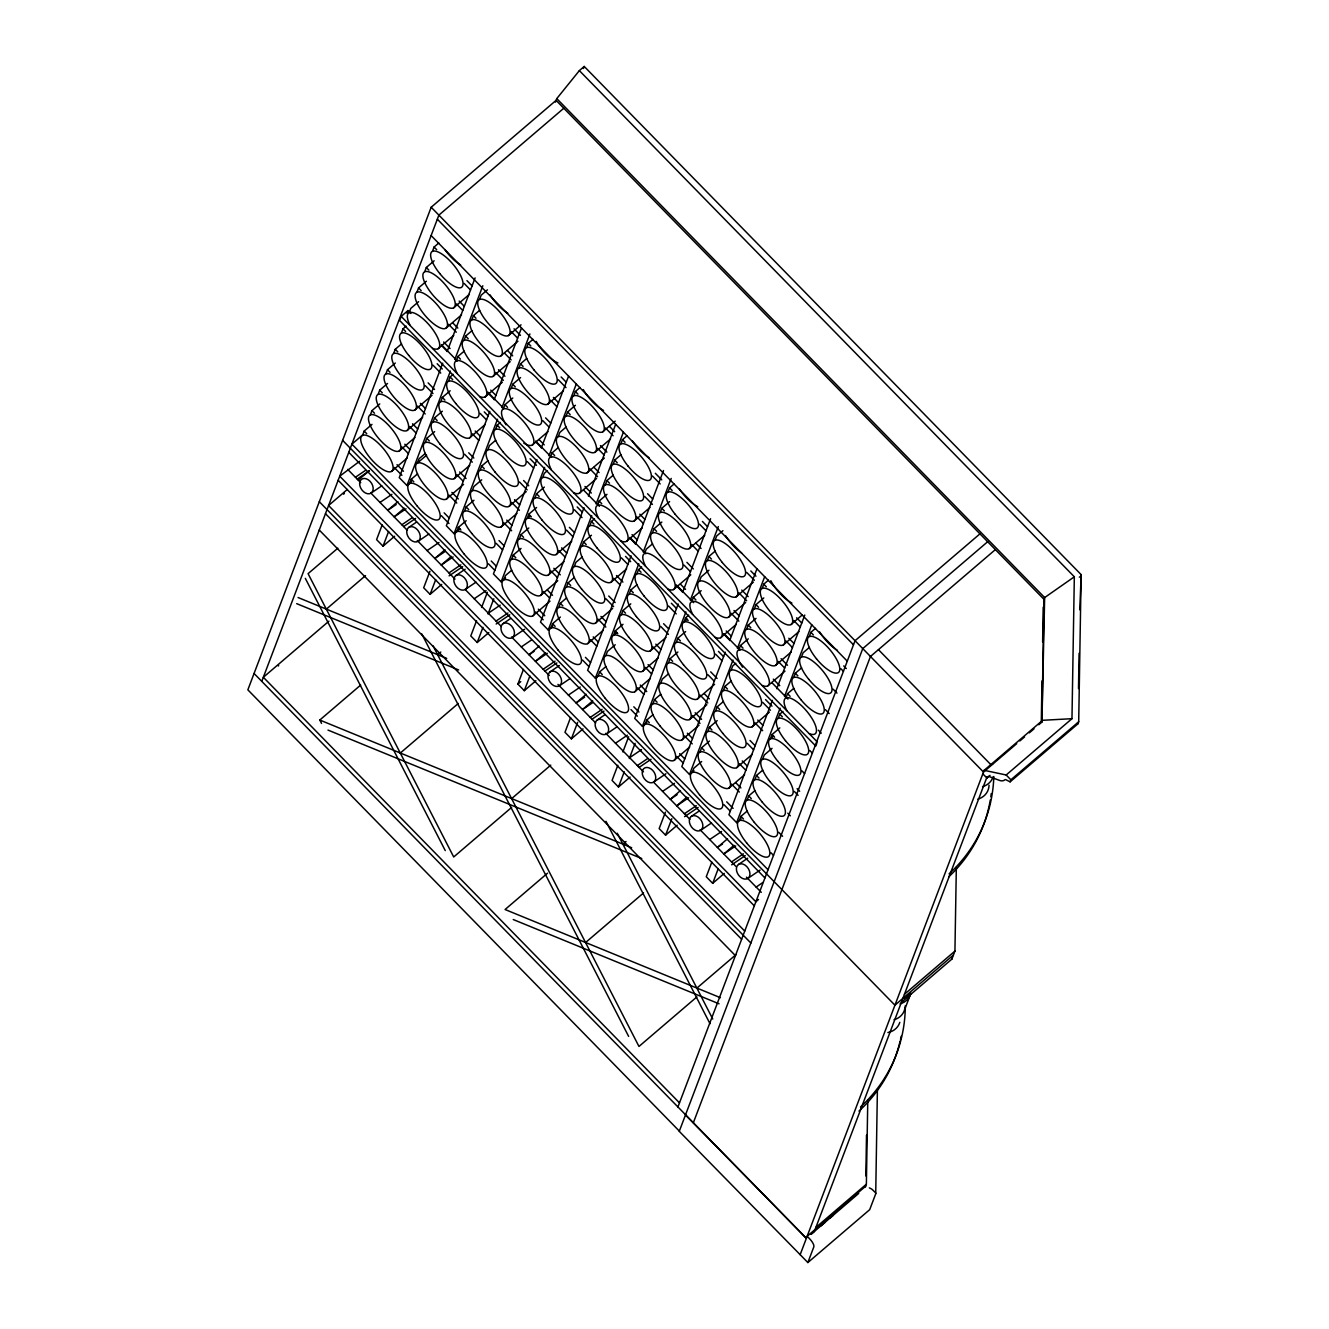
<?xml version="1.0" encoding="UTF-8"?>
<svg xmlns="http://www.w3.org/2000/svg" width="1329" height="1329" viewBox="0 0 1329 1329"><rect width="100%" height="100%" fill="white"/><g stroke="black" fill="none" stroke-linecap="round" stroke-linejoin="round"><path stroke-width="1.5" d="M865.844 1175.982L866.491 1135.149M875.728 1193.592L877.406 1089.132M865.345 1186.947L866.375 1184.205L867.771 1100.346M901.344 1002.465L951.83 959.139M953.391 955.053L894.932 1005.189L342.633 440.364M951.83 959.272L954.936 951.099L956.332 867.222M1041.305 721.78L1041.986 680.863M1042.634 642.007L1043.199 607.22M1038.78 724.754L1041.936 722.062L1043.979 599.329L1044.644 597.568L1074.33 576.803L579.361 70.62L584.228 66.45L1081.141 574.626L1078.699 721.78L1077.919 723.823L1010.09 781.851L1005.688 779.625A8.954 3.123 49.5 0 0 1004.608 779.957A24.155 8.423 49.5 0 1 1000.072 780.588L989.158 776.568A10.914 3.804 49.5 0 0 986.899 778.013L982.812 773.827M869.349 1187.877A8.672 3.372 25.3 0 1 872.073 1189.372L875.495 1192.678A6.977 2.724 25.3 0 1 875.661 1193.974L869.698 1209.656L807.866 1262.55L800.158 1254.676L984.158 770.305L1006.169 774.99L1071.971 718.69L1074.33 576.803M1078.5 688.588L1079.082 653.353M1079.812 609.828L1081.141 574.626M1043.979 599.329L556.087 100.373L431.177 207.241L247.858 689.834L679.435 1131.195M261.78 681.362L438.886 215.115L563.795 108.264M410.927 313.511L408.02 310.537L401.192 316.385L399.63 320.488L815.79 746.067L816.82 743.343M406.99 313.279L408.02 310.537M362.618 435.164L364.179 431.078L371.987 424.383M370.392 414.714L371.954 410.628L379.762 403.933M378.167 394.264L379.712 390.178L387.536 383.483M385.925 373.814L387.487 369.728L395.294 363.033M393.7 353.364L395.245 349.278L401.508 343.929M401.458 332.914L403.019 328.828L406.142 326.153M409.232 312.465L410.794 308.378L418.602 301.683M417.007 292.015L418.552 287.928L426.376 281.233M424.765 271.565L426.327 267.478L434.134 260.8M432.54 251.115L434.085 247.028L438.786 243.024M442.707 363.199L399.248 477.609L406.956 485.5L411.392 481.696M447.125 351.57L475.117 277.877M382.154 524.955L376.589 539.624L383.018 546.186L394.613 536.268M383.018 546.186L388.583 531.534M406.956 485.5L450.415 371.09M454.834 359.445L482.826 285.768M409.714 483.324L411.276 479.237L417.522 473.888M417.489 462.874L419.034 458.787L425.297 453.438M425.263 442.424L426.808 438.337L434.633 431.643M433.021 421.974L434.583 417.887L442.391 411.209M440.796 401.524L442.341 397.437L450.166 390.759M448.554 381.074L450.116 376.987L453.239 374.313M456.329 360.624L457.874 356.537L464.137 351.188M464.103 340.174L465.648 336.087L471.895 330.738M471.861 319.741L473.423 315.637L479.669 310.288M479.636 299.291L481.181 295.188L487.444 289.838M555.422 102.134L556.768 98.612L579.361 70.62M583.448 68.493L584.228 66.45M489.803 411.359L446.345 525.769L454.053 533.66L459.95 528.809M494.222 399.73L521.483 327.981M429.948 571.287L423.685 587.783L430.114 594.345L441.71 584.428M430.114 594.345L435.679 579.693M454.053 533.66L497.511 419.25M501.93 407.621L529.922 333.928M456.811 531.484L458.372 527.397L466.18 520.719M464.585 511.034L466.13 506.947L473.955 500.269M472.36 490.584L473.905 486.497L481.729 479.819M480.118 470.15L481.679 466.047L487.926 460.698M487.893 449.7L489.437 445.597L495.7 440.248M495.651 429.25L497.212 425.147L500.335 422.472M503.425 408.8L504.97 404.697L512.795 398.019M511.183 388.35L512.745 384.264L520.569 377.569M518.958 367.9L520.519 363.814L526.766 358.465M526.733 347.45L528.277 343.364L532.962 339.344M536.899 459.535L493.441 573.945L501.149 581.82L505.585 578.032M541.318 447.89L568.579 376.14M476.546 620.759L470.782 635.943L477.211 642.505L488.806 632.587M481.596 607.469L487.378 592.269M477.211 642.505L482.975 627.321M488.025 614.031L493.79 598.831M501.149 581.82L544.608 467.409M549.027 455.781L576.288 384.031M503.907 579.66L505.469 575.557L511.715 570.207M511.682 559.21L513.227 555.107L521.051 548.428M519.44 538.76L521.001 534.673L528.809 527.978M536.584 507.528L528.776 514.223L527.214 518.31L530.337 515.635M534.989 497.86L536.534 493.773L544.358 487.078M542.747 477.41L544.309 473.323L547.432 470.649M550.522 456.96L552.067 452.873L558.33 447.524M558.28 436.51L559.841 432.423L566.088 427.074M566.054 416.06L567.616 411.973L575.424 405.279M573.829 395.61L575.374 391.523L580.059 387.503M583.996 507.695L540.538 622.105L548.246 629.979L552.681 626.192M588.415 496.066L615.676 424.316M535.903 680.747L524.307 690.681L517.878 684.103L523.443 669.451M524.307 690.681L529.872 676.012M548.246 629.979L591.704 515.569M596.123 503.94L623.384 432.191M551.003 627.82L552.565 623.733L560.373 617.038M558.778 607.37L560.323 603.283L566.586 597.934M566.536 586.92L568.098 582.833L574.344 577.484M574.311 566.47L575.856 562.383L582.119 557.034M582.085 546.02L583.63 541.933L591.455 535.238M589.843 525.57L591.405 521.483L594.528 518.808M598.133 503.757L599.163 501.033L606.988 494.338M605.376 484.67L606.938 480.583L613.184 475.234M613.151 464.22L614.696 460.133L620.959 454.784M620.925 443.77L622.47 439.683L627.155 435.679M631.092 555.854L587.634 670.265L595.342 678.155L598.299 675.614M635.511 544.226L663.503 470.532M570.54 717.61L564.975 732.279L571.387 738.841L582.999 728.923M571.387 738.841L577.65 722.345M595.342 678.155L638.8 563.745M643.219 552.1L671.211 478.423M598.1 675.979L599.661 671.893L605.908 666.543M605.874 655.529L607.419 651.443L615.244 644.748M623.002 624.298L615.194 630.993L613.633 635.079L616.772 632.405M621.407 614.629L622.952 610.543L630.777 603.864M629.182 594.179L630.727 590.093L636.973 584.743M636.94 573.729L638.501 569.643L641.625 566.968M644.715 553.279L646.259 549.193L652.522 543.843M652.473 532.829L654.034 528.743L661.842 522.064M660.247 512.396L661.792 508.293L669.617 501.614M668.005 491.946L669.567 487.843L674.252 483.839M678.189 604.014L634.73 718.424L642.439 726.315L646.858 722.527M682.608 592.385L710.6 518.692M617.835 765.238L612.071 780.439L618.483 787.001L630.079 777.083M622.886 751.948L628.65 736.764M618.483 787.001L624.265 771.817M629.315 758.527L635.079 743.326M642.439 726.315L685.897 611.905M690.316 600.259L718.308 526.583M645.196 724.139L646.758 720.052L653.004 714.703M652.971 703.689L654.516 699.602L660.779 694.253M660.729 683.239L662.291 679.152L668.537 673.803M668.504 662.806L670.049 658.702L677.873 652.024M676.262 642.356L677.823 638.252L685.631 631.574M688.721 615.128L685.598 617.802L684.036 621.906L687.159 619.231M691.811 601.456L693.356 597.352L701.18 590.674M699.569 581.006L701.131 576.919L708.938 570.224M707.344 560.556L708.889 556.469L715.152 551.12M715.102 540.106L716.663 536.019L722.91 530.67M725.285 652.19L681.827 766.6L689.535 774.475L693.954 770.687M729.704 640.545L756.965 568.795M665.43 812.119L659.167 828.598L665.58 835.16L677.175 825.243M665.58 835.16L671.843 818.681M689.535 774.475L732.993 660.064M737.412 648.436L764.673 576.686M692.293 772.315L693.854 768.212L701.662 761.534M700.067 751.865L701.612 747.762L709.437 741.084M707.825 731.415L709.387 727.328L717.195 720.634M715.6 710.965L717.145 706.878L723.408 701.529M723.358 690.515L724.92 686.428L731.166 681.079M731.133 670.065L732.694 665.979L735.817 663.304M738.907 649.615L740.452 645.529L748.277 638.834M746.665 629.165L748.227 625.079L756.035 618.384M754.44 608.715L755.985 604.629L763.81 597.934M762.198 588.265L763.76 584.179L768.444 580.158M772.382 700.35L728.923 814.76L736.631 822.634L741.05 818.847M776.8 688.721L804.793 615.028M711.829 862.106L706.264 876.758L712.676 883.336L724.272 873.402M712.676 883.336L718.241 868.668M736.631 822.634L780.09 708.224M784.509 696.595L811.753 624.846M739.389 820.475L740.934 816.388L747.197 811.039M747.164 800.025L748.709 795.938L754.955 790.589M754.922 779.575L756.483 775.488L762.73 770.139M762.696 759.125L764.241 755.038L772.066 748.343M779.824 727.893L772.016 734.588L770.455 738.675L773.594 736M778.229 718.225L779.774 714.138L782.914 711.464M786.004 697.775L787.549 693.688L793.795 688.339M793.762 677.325L795.323 673.238L801.57 667.889M801.537 656.875L803.081 652.788L809.344 647.439M809.295 636.425L810.856 632.338L815.541 628.335M677.94 1106.957L855.045 640.711L979.955 533.843M693.356 1122.723L870.462 656.476L995.371 549.608M987.065 776.8L814.345 1231.485L811.687 1233.761M807.866 1262.55L813.83 1246.868A7.459 2.608 49.5 0 0 809.726 1238.894L807.152 1236.269L865.677 1186.199M904.584 1009.824L910.614 993.976A16.795 15.466 20.8 0 1 900.032 1003.893M1010.09 781.851L1010.871 779.807L1078.699 721.78M1041.936 722.062L1044.644 597.568L556.768 98.612M278.625 665.347L278.376 665.995M810.989 1234.359L858.667 1193.442M453.638 307.813A23.39 8.157 49.5 0 0 446.145 285.752A22.925 8.007 49.5 0 0 424.466 271.913A23.39 8.157 49.5 0 0 431.975 293.975A22.925 8.007 49.5 0 0 453.638 307.813L469.287 294.423M445.879 328.263A23.39 8.157 49.5 0 0 438.371 306.202A22.925 8.007 49.5 0 0 416.691 292.363A23.39 8.157 49.5 0 0 424.2 314.425A22.925 8.007 49.5 0 0 445.879 328.263L461.528 314.873M432.606 348.364A22.925 8.007 49.5 0 0 438.105 348.713L453.754 335.323M362.817 434.799L351.886 444.152L768.046 869.747M414.798 410.063A23.39 8.157 49.5 0 0 407.305 388.002A22.925 8.007 49.5 0 0 385.626 374.147A23.39 8.157 49.5 0 0 393.135 396.225A22.925 8.007 49.5 0 0 414.798 410.063L432.025 395.328M359.578 461.296L339.726 476.181L755.869 901.776L758.527 899.5M508.509 335.539A23.39 8.157 49.5 0 0 501 313.478A22.925 8.007 49.5 0 0 479.337 299.623A23.39 8.157 49.5 0 0 486.829 321.684A22.925 8.007 49.5 0 0 508.509 335.539L521.034 324.808M407.039 430.513A23.39 8.157 49.5 0 0 399.531 408.452A22.925 8.007 49.5 0 0 377.851 394.597A23.39 8.157 49.5 0 0 385.36 416.675A22.925 8.007 49.5 0 0 407.039 430.513L422.688 417.107M500.734 355.989A23.39 8.157 49.5 0 0 493.242 333.928A22.925 8.007 49.5 0 0 471.562 320.073A23.39 8.157 49.5 0 0 479.071 342.134A22.925 8.007 49.5 0 0 500.734 355.989L517.961 341.237M347.318 489.471L328.579 505.502L744.738 931.097M358.249 480.118L369.18 470.765M399.265 450.963A23.39 8.157 49.5 0 0 391.756 428.902A22.925 8.007 49.5 0 0 370.093 415.047A23.39 8.157 49.5 0 0 377.602 437.125A22.925 8.007 49.5 0 0 399.265 450.963L414.914 437.557M492.976 376.439A23.39 8.157 49.5 0 0 485.467 354.378A22.925 8.007 49.5 0 0 463.788 340.523A23.39 8.157 49.5 0 0 471.297 362.584A22.925 8.007 49.5 0 0 492.976 376.439L510.186 361.687M391.507 471.413A23.39 8.157 49.5 0 0 383.998 449.352A22.925 8.007 49.5 0 0 362.319 435.497A23.39 8.157 49.5 0 0 369.827 457.575A22.925 8.007 49.5 0 0 391.507 471.413L407.156 458.007M479.703 396.524A22.925 8.007 49.5 0 0 485.201 396.889L502.412 382.137M463.572 484.387L446.361 499.123A22.925 8.007 49.5 0 1 424.699 485.284A23.39 8.157 49.5 0 1 417.19 463.223L426.626 455.149M337.815 548.212L308.079 573.663L453.704 856.972L511.615 807.417M469.669 437.789A23.39 8.157 49.5 0 0 462.16 415.711A22.925 8.007 49.5 0 0 440.497 401.873A23.39 8.157 49.5 0 0 447.989 423.934A22.925 8.007 49.5 0 0 469.669 437.789L485.318 424.383M397.869 501.631L387.719 510.303L396.208 504.538M404.298 508.193L394.148 516.881L406.026 508.808M454.136 478.673A23.39 8.157 49.5 0 0 446.627 456.611A22.925 8.007 49.5 0 0 424.948 442.773A23.39 8.157 49.5 0 0 432.457 464.834A22.925 8.007 49.5 0 0 454.136 478.673L469.785 465.283M547.83 404.149A23.39 8.157 49.5 0 0 540.322 382.087A22.925 8.007 49.5 0 0 518.659 368.233A23.39 8.157 49.5 0 0 526.168 390.294A22.925 8.007 49.5 0 0 547.83 404.149L563.479 390.743M326.319 609.164L365.508 575.64M523.825 443.188A22.925 8.007 49.5 0 0 532.298 445.049L547.947 431.643M328.911 621.175L263.341 677.275L679.484 1102.871M444.966 549.791L434.816 558.462L444.999 551.552M508.99 506.399A23.39 8.157 49.5 0 0 501.498 484.337A22.925 8.007 49.5 0 0 479.819 470.483A23.39 8.157 49.5 0 0 487.328 492.544A22.925 8.007 49.5 0 0 508.99 506.399L526.218 491.647M451.395 556.353L441.245 565.041L453.123 556.967M602.702 431.859A23.39 8.157 49.5 0 0 595.193 409.797A22.925 8.007 49.5 0 0 573.513 395.959A23.39 8.157 49.5 0 0 581.022 418.02A22.925 8.007 49.5 0 0 602.702 431.859L615.211 421.143M501.232 526.849A23.39 8.157 49.5 0 0 493.723 504.787A22.925 8.007 49.5 0 0 472.044 490.933A23.39 8.157 49.5 0 0 479.553 512.994A22.925 8.007 49.5 0 0 501.232 526.849L516.881 513.443M594.927 452.309A23.39 8.157 49.5 0 0 587.418 430.247A22.925 8.007 49.5 0 0 565.755 416.392A23.39 8.157 49.5 0 0 573.264 438.47A22.925 8.007 49.5 0 0 594.927 452.309L610.576 438.902M587.169 472.759A23.39 8.157 49.5 0 0 579.66 450.697A22.925 8.007 49.5 0 0 557.981 436.842A23.39 8.157 49.5 0 0 565.489 458.92A22.925 8.007 49.5 0 0 587.169 472.759L604.379 458.023M573.895 492.86A22.925 8.007 49.5 0 0 579.394 493.209L596.605 478.473M321.535 723.425L319.791 720.036L360.674 685.066M437.64 654.748L440.779 652.057M556.087 554.558A23.39 8.157 49.5 0 0 548.578 532.497A22.925 8.007 49.5 0 0 526.915 518.642A23.39 8.157 49.5 0 0 534.424 540.704A22.925 8.007 49.5 0 0 556.087 554.558L571.736 541.152M548.329 575.008A23.39 8.157 49.5 0 0 540.82 552.947A22.925 8.007 49.5 0 0 519.141 539.092A23.39 8.157 49.5 0 0 526.649 561.154A22.925 8.007 49.5 0 0 548.329 575.008L563.978 561.602M540.554 595.442L557.765 580.707M634.265 520.918A23.39 8.157 49.5 0 0 626.756 498.857A22.925 8.007 49.5 0 0 605.077 485.019A23.39 8.157 49.5 0 0 612.586 507.08A22.925 8.007 49.5 0 0 634.265 520.918L649.914 507.528M532.779 615.908A23.39 8.157 49.5 0 0 525.287 593.847A22.925 8.007 49.5 0 0 503.608 579.992A23.39 8.157 49.5 0 0 511.117 602.054A22.925 8.007 49.5 0 0 532.779 615.908L550.007 601.157M620.992 541.019A22.925 8.007 49.5 0 0 626.491 541.368L642.14 527.978M400.295 753.061L458.289 703.456M610.958 582.268A23.39 8.157 49.5 0 0 603.449 560.207A22.925 8.007 49.5 0 0 581.77 546.369A23.39 8.157 49.5 0 0 589.279 568.43A22.925 8.007 49.5 0 0 610.958 582.268L626.607 568.878M539.159 646.11L529.008 654.798L534.108 651.343M545.588 652.689L535.437 661.36L547.315 653.287M517.878 684.103L520.769 681.627M595.425 623.168A23.39 8.157 49.5 0 0 587.916 601.107A22.925 8.007 49.5 0 0 566.237 587.252A23.39 8.157 49.5 0 0 573.746 609.33A22.925 8.007 49.5 0 0 595.425 623.168L612.636 608.433M689.12 548.644A23.39 8.157 49.5 0 0 681.611 526.583A22.925 8.007 49.5 0 0 659.948 512.728A23.39 8.157 49.5 0 0 667.44 534.79A22.925 8.007 49.5 0 0 689.12 548.644L704.769 535.238M587.651 643.618A23.39 8.157 49.5 0 0 580.142 621.557A22.925 8.007 49.5 0 0 558.479 607.702A23.39 8.157 49.5 0 0 565.971 629.78A22.925 8.007 49.5 0 0 587.651 643.618L603.3 630.212M668.088 589.179A22.925 8.007 49.5 0 0 673.587 589.544L690.798 574.793M586.255 694.286L576.105 702.958L584.594 697.193M650.28 650.878L665.929 637.488M592.668 700.848L582.534 709.536L592.717 702.609M642.505 671.328A23.39 8.157 49.5 0 0 635.013 649.266A22.925 8.007 49.5 0 0 613.333 635.428A23.39 8.157 49.5 0 0 620.842 657.49A22.925 8.007 49.5 0 0 642.505 671.328L658.171 657.938M736.216 596.804A23.39 8.157 49.5 0 0 728.707 574.743A22.925 8.007 49.5 0 0 707.045 560.888A23.39 8.157 49.5 0 0 714.537 582.949A22.925 8.007 49.5 0 0 736.216 596.804L753.427 582.069M634.747 691.778A23.39 8.157 49.5 0 0 627.238 669.716A22.925 8.007 49.5 0 0 605.575 655.878A23.39 8.157 49.5 0 0 613.068 677.94A22.925 8.007 49.5 0 0 634.747 691.778L650.396 678.388M511.599 798.646L550.787 765.122M728.442 617.254A23.39 8.157 49.5 0 0 720.949 595.193A22.925 8.007 49.5 0 0 699.27 581.338A23.39 8.157 49.5 0 0 706.779 603.399A22.925 8.007 49.5 0 0 728.442 617.254L745.669 602.519M715.185 637.339A22.925 8.007 49.5 0 0 720.683 637.704L736.332 624.298M697.376 699.054A23.39 8.157 49.5 0 0 689.867 676.993A22.925 8.007 49.5 0 0 668.205 663.138A23.39 8.157 49.5 0 0 675.697 685.199A22.925 8.007 49.5 0 0 697.376 699.054L714.587 684.302M791.087 624.514A23.39 8.157 49.5 0 0 783.578 602.452A22.925 8.007 49.5 0 0 761.899 588.614A23.39 8.157 49.5 0 0 769.408 610.675A22.925 8.007 49.5 0 0 791.087 624.514L802.035 615.128M689.601 719.504A23.39 8.157 49.5 0 0 682.109 697.443A22.925 8.007 49.5 0 0 660.43 683.588A23.39 8.157 49.5 0 0 667.939 705.649A22.925 8.007 49.5 0 0 689.601 719.504L706.829 704.752M783.313 644.964A23.39 8.157 49.5 0 0 775.804 622.902A22.925 8.007 49.5 0 0 754.141 609.047A23.39 8.157 49.5 0 0 761.633 631.125A22.925 8.007 49.5 0 0 783.313 644.964L798.962 631.557M681.827 739.937L699.054 725.202M775.538 665.414A23.39 8.157 49.5 0 0 768.046 643.352A22.925 8.007 49.5 0 0 746.366 629.497A23.39 8.157 49.5 0 0 753.875 651.575A22.925 8.007 49.5 0 0 775.538 665.414L791.187 652.007M674.069 760.404A23.39 8.157 49.5 0 0 666.56 738.326A22.925 8.007 49.5 0 0 644.897 724.488A23.39 8.157 49.5 0 0 652.406 746.549A22.925 8.007 49.5 0 0 674.069 760.404L689.718 746.998M547.515 873.203L505.07 909.518L720.418 997.697M762.265 685.515A22.925 8.007 49.5 0 0 767.78 685.864L784.99 671.128M752.231 726.764L769.458 712.028M680.448 790.605L670.298 799.294L677.092 794.676M622.902 844.214L626.042 841.523M686.86 797.167L676.727 805.856L688.605 797.782M987.663 541.734L862.754 648.602L679.252 1131.344L800.158 1254.676M736.698 767.664A23.39 8.157 49.5 0 0 729.206 745.602A22.925 8.007 49.5 0 0 707.526 731.747A23.39 8.157 49.5 0 0 715.035 753.809A22.925 8.007 49.5 0 0 736.698 767.664L752.347 754.257M728.94 788.114A23.39 8.157 49.5 0 0 721.431 766.052A22.925 8.007 49.5 0 0 699.752 752.197A23.39 8.157 49.5 0 0 707.261 774.259A22.925 8.007 49.5 0 0 728.94 788.114L744.589 774.707M585.574 942.543L643.552 892.938M727.544 838.765L717.394 847.453L722.478 843.998M733.957 845.344L723.807 854.015L735.701 845.942M696.878 988.111L736.05 954.587M696.894 996.9L638.967 1046.455L433.104 645.894M984.158 770.305L1042.601 720.301L1071.971 718.69M992.713 764.175L983.493 772.066L431.177 207.241M993.029 763.893L1016.702 743.659M1019.858 740.951L1024.576 736.914M1029.311 732.86L1034.045 728.807M986.915 778.013L990.005 775.372M904.451 994.275L954.936 951.099M815.906 1227.398L866.375 1184.205M820.657 1226.086L825.392 1222.049M830.127 1217.995L833.283 1215.287M355.408 477.244L365.575 470.333M357.235 479.038L369.113 470.964M371.073 493.125A8.406 5.897 55.8 0 0 368.349 479.852A8.406 5.897 55.8 0 0 359.81 485.45A8.406 5.897 55.8 0 0 371.073 493.125L381.822 485.816M380.011 502.428L391.889 494.355M401.856 524.756L412.04 517.828M403.7 526.533L415.578 518.46M408.85 527.331L416.525 522.098M418.17 541.285A8.406 5.897 55.8 0 0 415.445 528.028A8.406 5.897 55.8 0 0 406.907 533.61A8.406 5.897 55.8 0 0 418.17 541.285L428.902 533.992M427.107 550.588L438.985 542.514M448.953 572.915L460.831 564.842M449.086 575.856L462.675 566.636M455.947 575.49L465.15 569.227M465.266 589.461A8.406 5.897 55.8 0 0 462.542 576.188A8.406 5.897 55.8 0 0 454.003 581.77A8.406 5.897 55.8 0 0 465.266 589.461L475.998 582.152M474.204 598.748L486.082 590.674M488.341 613.201L500.219 605.127M496.049 621.075L507.927 613.018M496.182 624.015L509.755 614.795M503.043 623.65L510.701 618.434M512.363 637.621A8.406 5.897 55.8 0 0 509.638 624.348A8.406 5.897 55.8 0 0 501.099 629.929A8.406 5.897 55.8 0 0 512.363 637.621L524.639 629.265M521.3 646.924L531.484 639.997M543.146 669.251L555.024 661.178M544.973 671.029L556.851 662.955M550.14 671.809L559.343 665.547M559.459 685.781A8.406 5.897 55.8 0 0 556.735 672.507A8.406 5.897 55.8 0 0 548.196 678.106A8.406 5.897 55.8 0 0 559.459 685.781L570.191 678.471M568.397 695.084L580.275 687.01M590.242 717.411L602.12 709.337M592.069 719.188L603.947 711.115M597.236 719.986L604.894 714.753M606.556 733.94A8.406 5.897 55.8 0 0 603.831 720.683A8.406 5.897 55.8 0 0 595.292 726.265A8.406 5.897 55.8 0 0 606.556 733.94L617.287 726.647M615.493 743.243L627.371 735.17M629.63 757.696L641.508 749.622M637.339 765.57L647.505 758.66M639.166 767.365L651.044 759.291M653.652 782.116A8.406 5.897 55.8 0 0 650.928 768.843A8.406 5.897 55.8 0 0 642.389 774.425A8.406 5.897 55.8 0 0 653.652 782.116L665.929 773.76M662.59 791.403L674.467 783.329M684.418 813.73L696.296 805.673M684.568 816.67L698.14 807.451M691.429 816.305L699.087 811.089M700.748 830.276A8.406 5.897 55.8 0 0 698.024 817.003A8.406 5.897 55.8 0 0 689.485 822.585A8.406 5.897 55.8 0 0 700.748 830.276L711.48 822.967M709.686 839.563L721.564 831.505M731.515 861.906L743.393 853.833M731.664 864.83L745.237 855.61M738.525 864.465L747.712 858.202M747.845 878.436A8.406 5.897 55.8 0 0 745.12 865.162A8.406 5.897 55.8 0 0 736.582 870.761A8.406 5.897 55.8 0 0 747.845 878.436L760.105 870.08M756.135 887.074L762.929 882.473M1079.331 577.135L1080.361 576.686M344.377 493.358L343.63 494.222M1076.889 723.508L1077.919 723.823M298.045 597.518L446.694 658.387M296.683 603.648L458.655 669.966M319.791 720.036L631.69 847.736M327.981 730.07L641.774 858.551M513.243 919.535L719.055 1003.81M685.465 1114.981L806.371 1238.312L254.072 673.487M1006.169 774.99L1010.871 779.807M878.436 649.648L991.451 765.255M437.341 219.202L853.484 644.798M431.128 235.565L847.271 661.161M434.085 247.028L436.66 249.653M466.944 280.635L472.094 285.885M514.041 328.795L520.47 335.373M528.277 343.364L530.852 345.989M561.137 376.971L566.287 382.22M575.374 391.523L577.949 394.148M609.529 426.443L614.662 431.692M622.47 439.683L625.045 442.308M655.33 473.29L661.759 479.869M669.567 487.843L672.142 490.484M702.426 521.45L707.56 526.716M750.802 570.938L755.952 576.188M763.76 584.179L766.335 586.803M796.619 617.786L801.752 623.035M810.856 632.338L813.414 634.963M843.716 665.945L846.291 668.57M464.12 283.409L470.532 289.988M511.216 331.585L517.629 338.147M558.313 379.745L566.004 387.619M605.393 427.905L613.101 435.779M652.489 476.064L660.197 483.955M699.586 524.241L706.015 530.803M746.682 572.4L754.39 580.275M793.778 620.56L800.208 627.122M840.875 668.72L843.45 671.344M426.327 267.478L428.885 270.103M459.186 301.085L464.319 306.334M473.423 315.637L475.981 318.262M507.562 350.557L512.695 355.823M520.519 363.814L523.078 366.439M553.379 397.421L558.512 402.67M567.616 411.973L570.174 414.598M600.475 445.58L606.888 452.142M614.696 460.133L617.271 462.758M647.572 493.74L652.705 498.99M661.792 508.293L664.367 510.917M695.947 543.212L701.081 548.478M708.889 556.469L711.464 559.094M741.765 590.076L748.177 596.638M755.985 604.629L758.56 607.253M788.845 638.236L793.994 643.485M456.345 303.859L462.774 310.438M504.721 353.348L511.15 359.91M550.538 400.195L556.967 406.757M597.635 448.355L604.047 454.917M644.731 496.514L652.439 504.405M691.828 544.674L698.24 551.253M738.924 592.85L746.632 600.725M786.02 641.01L792.433 647.572M833.117 689.17L836.971 693.107M418.552 287.928L421.127 290.553M452.707 322.847L457.841 328.097M465.648 336.087L468.223 338.712M498.508 369.695L504.937 376.273M512.745 384.264L515.32 386.889M545.604 417.871L550.738 423.12M593.98 467.343L599.13 472.592M606.938 480.583L609.513 483.208M639.797 514.19L644.93 519.44M654.034 528.743L656.592 531.367M686.894 562.35L693.323 568.928M733.99 610.526L739.123 615.776M748.227 625.079L750.785 627.703M781.087 658.686L787.499 665.248M795.323 673.238L797.882 675.863M448.571 324.309L456.279 332.2M495.667 372.469L503.375 380.36M542.764 420.645L549.193 427.207M589.86 468.805L597.568 476.679M636.956 516.964L643.386 523.543M684.053 565.124L690.482 571.703M731.149 613.3L738.858 621.175M778.246 661.46L784.675 668.022M825.342 709.62L829.196 713.557M443.653 341.985L450.066 348.547M457.874 356.537L460.449 359.162M490.75 390.145L495.883 395.411M504.97 404.697L507.545 407.338M539.125 439.633L544.259 444.883M552.067 452.873L554.642 455.498M584.943 486.48L591.355 493.042M599.163 501.033L601.738 503.658M632.023 534.64L637.172 539.89M680.415 584.112L685.548 589.378M693.356 597.352L695.931 599.994M726.215 630.976L731.365 636.226M740.452 645.529L743.027 648.153M773.312 679.136L779.741 685.698M787.549 693.688L790.124 696.313M441.378 344.66L457.326 360.956M487.776 392.105L503.724 408.418M535.62 441.045L551.568 457.359M583.481 489.969L599.429 506.283M629.88 537.431L645.828 553.744M676.278 584.876L693.672 602.668M724.122 633.817L740.07 650.13M771.983 682.757L787.931 699.071M818.382 730.202L821.272 733.176M442.092 346.072L447.225 351.338M487.909 392.919L494.322 399.497M536.285 442.407L541.418 447.657M630.478 538.727L635.611 543.993M677.574 586.886L682.707 592.153M723.391 633.75L729.804 640.312M401.192 316.385L817.335 741.981M403.019 328.828L405.594 331.453M437.158 363.747L442.308 368.997M450.116 376.987L452.691 379.612M484.254 411.907L488.108 415.861M497.212 425.147L499.77 427.788M530.072 458.754L536.501 465.333M577.168 506.93L582.301 512.18M591.405 521.483L593.963 524.108M625.544 556.402L630.677 561.652M638.501 569.643L641.06 572.267M671.361 603.25L676.494 608.516M685.598 617.802L688.156 620.444M718.457 651.409L723.591 656.676M765.554 699.586L771.966 706.148M779.774 714.138L782.349 716.763M433.038 365.209L440.746 373.1M480.134 413.369L486.564 419.947M527.231 461.545L533.66 468.107M574.327 509.705L582.036 517.579M621.424 557.864L627.853 564.426M668.52 606.024L676.228 613.915M715.617 654.2L722.046 660.762M762.713 702.36L770.421 710.234M809.81 750.52L812.368 753.144M395.245 349.278L397.82 351.903M428.121 382.885L434.533 389.447M442.341 397.437L444.916 400.062M475.201 431.045L480.35 436.294M523.593 480.533L528.726 485.783M536.534 493.773L539.109 496.398M569.393 527.38L574.543 532.63M583.63 541.933L586.205 544.558M616.49 575.54L622.919 582.102M630.727 590.093L633.302 592.717M663.586 623.7L668.72 628.949M677.823 638.252L680.398 640.894M710.683 671.859L717.112 678.438M724.92 686.428L727.495 689.053M757.779 720.036L762.912 725.285M772.016 734.588L774.574 737.213M425.28 385.659L432.988 393.534M472.376 433.819L478.789 440.397M519.473 481.995L527.164 489.869M566.569 530.155L572.982 536.717M613.649 578.314L620.078 584.876M660.746 626.474L668.454 634.365M707.842 674.65L714.271 681.212M754.938 722.81L762.647 730.684M802.035 770.97L804.61 773.594M387.487 369.728L390.045 372.353M420.346 403.335L425.479 408.584M434.583 417.887L437.141 420.512M468.722 452.807L473.855 458.056M481.679 466.047L484.238 468.672M514.539 499.654L519.672 504.92M528.776 514.223L531.334 516.848M561.635 547.83L566.769 553.08M608.732 595.99L615.144 602.552M622.952 610.543L625.527 613.167M655.828 644.15L660.962 649.399M670.049 658.702L672.624 661.327M704.204 693.622L709.337 698.888M717.145 706.878L719.72 709.503M750.021 740.486L755.154 745.735M797.101 788.645L799.676 791.27M417.505 406.109L425.214 413.983M464.602 454.269L472.31 462.16M511.698 502.445L519.406 510.319M558.795 550.605L565.207 557.167M605.891 598.764L613.599 606.639M652.988 646.924L659.4 653.503M700.084 695.084L707.792 702.975M747.18 743.26L753.593 749.822M794.277 791.419L798.131 795.357M379.712 390.178L382.287 392.803M412.571 423.785L417.721 429.034M426.808 438.337L429.383 440.962M459.668 471.945L466.097 478.506M506.764 520.104L511.898 525.37M521.001 534.673L523.576 537.298M553.861 568.28L560.29 574.842M568.098 582.833L570.673 585.458M600.957 616.44L606.09 621.69M615.194 630.993L617.752 633.617M648.054 664.6L653.187 669.849M695.15 712.759L701.579 719.338M709.387 727.328L711.945 729.953M742.246 760.936L747.38 766.185M756.483 775.488L759.042 778.113M409.731 426.559L416.16 433.121M456.827 474.719L463.256 481.297M503.924 522.878L511.632 530.769M551.02 571.055L557.449 577.617M598.116 619.214L605.825 627.089M645.213 667.374L651.642 673.953M692.309 715.534L700.018 723.425M739.406 763.71L745.835 770.272M787.781 813.182L790.356 815.807M371.954 410.628L374.512 413.253M404.813 444.235L409.947 449.484M451.91 492.394L458.322 498.956M466.13 506.947L468.705 509.572M499.006 540.554L504.14 545.82M513.227 555.107L515.802 557.748M547.382 590.043L552.515 595.292M560.323 603.283L562.898 605.908M593.199 636.89L598.332 642.14M640.279 685.05L646.708 691.612M654.516 699.602L657.091 702.227M687.375 733.209L692.525 738.475M701.612 747.762L704.187 750.403M735.768 782.698L740.901 787.947M748.709 795.938L751.284 798.563M401.973 447.009L408.385 453.571M449.069 495.169L456.777 503.06M496.166 543.328L502.578 549.907M543.262 591.505L549.674 598.067M590.358 639.664L596.771 646.226M637.455 687.824L643.867 694.402M684.551 735.984L692.243 743.875M731.631 784.16L739.339 792.034M778.728 832.319L782.582 836.257M364.179 431.078L366.754 433.703M397.039 464.685L403.468 471.247M411.276 479.237L413.851 481.862M444.135 512.844L449.268 518.094M458.372 527.397L460.93 530.022M491.232 561.004L496.365 566.27M538.328 609.164L544.757 615.742M552.565 623.733L555.123 626.358M585.424 657.34L590.558 662.59M599.661 671.893L602.22 674.517M633.8 706.812L638.933 712.062M646.758 720.052L649.316 722.677M679.617 753.659L684.751 758.925M726.714 801.819L733.126 808.397M740.934 816.388L743.509 819.013M394.198 467.459L401.906 475.333M441.294 515.619L449.003 523.51M488.391 563.778L494.82 570.357M535.487 611.955L543.196 619.829M582.584 660.114L589.013 666.676M630.959 709.586L637.388 716.165M676.777 756.434L683.206 763.012M723.873 804.61L730.285 811.172M770.97 852.769L773.528 855.394M348.779 452.325L764.939 877.921M347.7 469.37L360.74 482.709M370.891 493.092L407.139 530.171M417.289 540.554L455 579.095M465.15 589.478L501.398 626.557M511.549 636.94L549.242 675.497M557.947 684.385L595.641 722.943M605.791 733.326L643.502 771.883M653.652 782.266L689.901 819.328M700.051 829.711L736.299 866.79M746.449 877.157L761.284 892.324M338.164 480.284L754.324 905.863M319.325 501.714L750.885 943.058M325.472 513.675L741.632 939.271M319.259 530.038L735.419 955.634M617.271 833.233L712.759 1019.044M605.991 821.355L710.002 1023.712M421.808 633.983L628.634 1036.387M305.305 578.331L445.265 850.61M905.282 1008.03A160.493 147.735 20.8 0 1 860.511 1106.991M900.148 1040.989A160.493 147.735 20.8 0 1 858.966 1111.094M901.178 1036.255A160.493 147.735 20.8 0 1 900.514 1039.411M905.232 1005.837A16.795 15.466 20.8 0 1 894.018 1019.742M910.697 992.863A16.795 15.466 20.8 0 1 904.501 998.145M899.833 1022.333A16.795 15.466 20.8 0 1 887.888 1032.55M993.81 776.535A160.493 147.735 20.8 0 1 949.072 873.884M990.304 799.958A160.493 147.735 20.8 0 1 948.723 876.858M991.251 793.563A160.493 147.735 20.8 0 1 990.819 796.769M989.042 785.206A16.795 15.466 20.8 0 1 977.828 799.128M993.145 776.701A16.795 15.466 20.8 0 1 982.563 786.618M460.698 265.069A22.925 8.007 49.5 0 1 447.508 253.075A23.39 8.157 49.5 0 1 445.099 249.918M507.794 313.229A22.925 8.007 49.5 0 1 494.604 301.234A23.39 8.157 49.5 0 1 490.019 294.822M557.864 362.9A22.925 8.007 49.5 0 1 541.7 349.394A23.39 8.157 49.5 0 1 536.168 341.387M603.549 410.412A22.925 8.007 49.5 0 1 588.797 397.57A23.39 8.157 49.5 0 1 583.265 389.563M649.084 457.724A22.925 8.007 49.5 0 1 635.893 445.73A23.39 8.157 49.5 0 1 632.355 440.946M697.725 506.731A22.925 8.007 49.5 0 1 682.99 493.89A23.39 8.157 49.5 0 1 679.451 489.105M741.632 552.997A22.925 8.007 49.5 0 1 730.086 542.049A23.39 8.157 49.5 0 1 725.501 535.637M791.918 603.067A22.925 8.007 49.5 0 1 777.183 590.226A23.39 8.157 49.5 0 1 770.837 580.69M837.469 650.379A22.925 8.007 49.5 0 1 824.262 638.385A23.39 8.157 49.5 0 1 819.694 631.973M438.105 348.713A23.39 8.157 49.5 0 0 430.596 326.652A22.925 8.007 49.5 0 0 408.933 312.813A23.39 8.157 49.5 0 0 410.096 325.356M485.201 396.889A23.39 8.157 49.5 0 0 477.692 374.811A22.925 8.007 49.5 0 0 456.03 360.973A23.39 8.157 49.5 0 0 457.193 373.515M532.298 445.049A23.39 8.157 49.5 0 0 524.789 422.987A22.925 8.007 49.5 0 0 503.126 409.133A23.39 8.157 49.5 0 0 506.05 424.782M579.394 493.209A23.39 8.157 49.5 0 0 571.885 471.147A22.925 8.007 49.5 0 0 550.223 457.292A23.39 8.157 49.5 0 0 551.369 469.835M626.491 541.368A23.39 8.157 49.5 0 0 618.982 519.307A22.925 8.007 49.5 0 0 597.319 505.469A23.39 8.157 49.5 0 0 598.465 518.011M673.587 589.544A23.39 8.157 49.5 0 0 666.078 567.466A22.925 8.007 49.5 0 0 644.415 553.628A23.39 8.157 49.5 0 0 645.562 566.171M720.683 637.704A23.39 8.157 49.5 0 0 713.175 615.643A22.925 8.007 49.5 0 0 691.495 601.788A23.39 8.157 49.5 0 0 692.658 614.33M767.78 685.864A23.39 8.157 49.5 0 0 760.271 663.802A22.925 8.007 49.5 0 0 738.592 649.947A23.39 8.157 49.5 0 0 742.562 667.224M786.851 710.666A23.39 8.157 49.5 0 1 785.688 698.124A22.925 8.007 49.5 0 1 807.367 711.962A23.39 8.157 49.5 0 1 814.876 734.023A22.925 8.007 49.5 0 1 809.361 733.674M417.19 463.223A22.925 8.007 49.5 0 1 438.852 477.061A23.39 8.157 49.5 0 1 446.361 499.123M439.733 273.525A22.925 8.007 49.5 0 0 461.412 287.38A23.39 8.157 49.5 0 0 453.903 265.302A22.925 8.007 49.5 0 0 432.241 251.463A23.39 8.157 49.5 0 0 439.733 273.525M533.926 369.844A22.925 8.007 49.5 0 0 555.605 383.699A23.39 8.157 49.5 0 0 548.096 361.638A22.925 8.007 49.5 0 0 526.417 347.783A23.39 8.157 49.5 0 0 533.926 369.844M628.119 466.18A22.925 8.007 49.5 0 0 649.798 480.035A23.39 8.157 49.5 0 0 642.289 457.957A22.925 8.007 49.5 0 0 620.61 444.119A23.39 8.157 49.5 0 0 628.119 466.18M675.215 514.34A22.925 8.007 49.5 0 0 696.894 528.194A23.39 8.157 49.5 0 0 689.386 506.133A22.925 8.007 49.5 0 0 667.706 492.278A23.39 8.157 49.5 0 0 675.215 514.34M722.312 562.499A22.925 8.007 49.5 0 0 743.991 576.354A23.39 8.157 49.5 0 0 736.482 554.293A22.925 8.007 49.5 0 0 714.803 540.438A23.39 8.157 49.5 0 0 722.312 562.499M816.504 658.835A22.925 8.007 49.5 0 0 838.167 672.69A23.39 8.157 49.5 0 0 830.675 650.612A22.925 8.007 49.5 0 0 808.996 636.774A23.39 8.157 49.5 0 0 816.504 658.835M620.361 486.63A22.925 8.007 49.5 0 0 642.023 500.468A23.39 8.157 49.5 0 0 634.514 478.407A22.925 8.007 49.5 0 0 612.852 464.569A23.39 8.157 49.5 0 0 620.361 486.63M808.73 679.285A22.925 8.007 49.5 0 0 830.409 693.123A23.39 8.157 49.5 0 0 822.9 671.062A22.925 8.007 49.5 0 0 801.237 657.224A23.39 8.157 49.5 0 0 808.73 679.285M518.393 410.744A22.925 8.007 49.5 0 0 540.072 424.599A23.39 8.157 49.5 0 0 532.564 402.537A22.925 8.007 49.5 0 0 510.884 388.683A23.39 8.157 49.5 0 0 518.393 410.744M659.682 555.24A22.925 8.007 49.5 0 0 681.345 569.094A23.39 8.157 49.5 0 0 673.853 547.033A22.925 8.007 49.5 0 0 652.174 533.178A23.39 8.157 49.5 0 0 659.682 555.24M800.972 699.735A22.925 8.007 49.5 0 0 822.634 713.573A23.39 8.157 49.5 0 0 815.142 691.512A22.925 8.007 49.5 0 0 793.463 677.674A23.39 8.157 49.5 0 0 800.972 699.735M408.667 355.325A22.925 8.007 49.5 0 0 430.347 369.163A23.39 8.157 49.5 0 0 422.838 347.102A22.925 8.007 49.5 0 0 401.159 333.263A23.39 8.157 49.5 0 0 408.667 355.325M455.764 403.484A22.925 8.007 49.5 0 0 477.443 417.339A23.39 8.157 49.5 0 0 469.934 395.261A22.925 8.007 49.5 0 0 448.255 381.423A23.39 8.157 49.5 0 0 455.764 403.484M502.86 451.644A22.925 8.007 49.5 0 0 524.523 465.499A23.39 8.157 49.5 0 0 517.031 443.437A22.925 8.007 49.5 0 0 495.352 429.583A23.39 8.157 49.5 0 0 502.86 451.644M549.957 499.804A22.925 8.007 49.5 0 0 571.62 513.659A23.39 8.157 49.5 0 0 564.127 491.597A22.925 8.007 49.5 0 0 542.448 477.742A23.39 8.157 49.5 0 0 549.957 499.804M597.053 547.98A22.925 8.007 49.5 0 0 618.716 561.818A23.39 8.157 49.5 0 0 611.224 539.757A22.925 8.007 49.5 0 0 589.544 525.919A23.39 8.157 49.5 0 0 597.053 547.98M644.15 596.14A22.925 8.007 49.5 0 0 665.812 609.994A23.39 8.157 49.5 0 0 658.32 587.916A22.925 8.007 49.5 0 0 636.641 574.078A23.39 8.157 49.5 0 0 644.15 596.14M691.246 644.299A22.925 8.007 49.5 0 0 712.909 658.154A23.39 8.157 49.5 0 0 705.4 636.093A22.925 8.007 49.5 0 0 683.737 622.238A23.39 8.157 49.5 0 0 691.246 644.299M738.343 692.459A22.925 8.007 49.5 0 0 760.005 706.314A23.39 8.157 49.5 0 0 752.496 684.252A22.925 8.007 49.5 0 0 730.834 670.397A23.39 8.157 49.5 0 0 738.343 692.459M785.439 740.635A22.925 8.007 49.5 0 0 807.102 754.473A23.39 8.157 49.5 0 0 799.593 732.412A22.925 8.007 49.5 0 0 777.93 718.574A23.39 8.157 49.5 0 0 785.439 740.635M400.893 375.775A22.925 8.007 49.5 0 0 422.572 389.613A23.39 8.157 49.5 0 0 415.063 367.552A22.925 8.007 49.5 0 0 393.401 353.713A23.39 8.157 49.5 0 0 400.893 375.775M495.086 472.094A22.925 8.007 49.5 0 0 516.765 485.949A23.39 8.157 49.5 0 0 509.256 463.887A22.925 8.007 49.5 0 0 487.593 450.033A23.39 8.157 49.5 0 0 495.086 472.094M542.182 520.254A22.925 8.007 49.5 0 0 563.861 534.108A23.39 8.157 49.5 0 0 556.353 512.047A22.925 8.007 49.5 0 0 534.673 498.192A23.39 8.157 49.5 0 0 542.182 520.254M636.375 616.59A22.925 8.007 49.5 0 0 658.054 630.444A23.39 8.157 49.5 0 0 650.545 608.366A22.925 8.007 49.5 0 0 628.866 594.528A23.39 8.157 49.5 0 0 636.375 616.59M683.471 664.749A22.925 8.007 49.5 0 0 705.151 678.604A23.39 8.157 49.5 0 0 697.642 656.543A22.925 8.007 49.5 0 0 675.963 642.688A23.39 8.157 49.5 0 0 683.471 664.749M730.568 712.909A22.925 8.007 49.5 0 0 752.247 726.764A23.39 8.157 49.5 0 0 744.738 704.702A22.925 8.007 49.5 0 0 723.059 690.847A23.39 8.157 49.5 0 0 730.568 712.909M777.664 761.085A22.925 8.007 49.5 0 0 799.344 774.923A23.39 8.157 49.5 0 0 791.835 752.862A22.925 8.007 49.5 0 0 770.155 739.024A23.39 8.157 49.5 0 0 777.664 761.085M440.231 444.384A22.925 8.007 49.5 0 0 461.894 458.223A23.39 8.157 49.5 0 0 454.402 436.161A22.925 8.007 49.5 0 0 432.722 422.323A23.39 8.157 49.5 0 0 440.231 444.384M581.521 588.88A22.925 8.007 49.5 0 0 603.183 602.718A23.39 8.157 49.5 0 0 595.674 580.657A22.925 8.007 49.5 0 0 574.012 566.802A23.39 8.157 49.5 0 0 581.521 588.88M628.6 637.04A22.925 8.007 49.5 0 0 650.28 650.878A23.39 8.157 49.5 0 0 642.771 628.816A22.925 8.007 49.5 0 0 621.108 614.978A23.39 8.157 49.5 0 0 628.6 637.04M722.793 733.359A22.925 8.007 49.5 0 0 744.473 747.214A23.39 8.157 49.5 0 0 736.964 725.152A22.925 8.007 49.5 0 0 715.301 711.297A23.39 8.157 49.5 0 0 722.793 733.359M769.89 781.535A22.925 8.007 49.5 0 0 791.569 795.373A23.39 8.157 49.5 0 0 784.06 773.312A22.925 8.007 49.5 0 0 762.397 759.457A23.39 8.157 49.5 0 0 769.89 781.535M762.132 801.985A22.925 8.007 49.5 0 0 783.794 815.823A23.39 8.157 49.5 0 0 776.302 793.762A22.925 8.007 49.5 0 0 754.623 779.907A23.39 8.157 49.5 0 0 762.132 801.985M471.778 533.444A22.925 8.007 49.5 0 0 493.458 547.299A23.39 8.157 49.5 0 0 485.949 525.221A22.925 8.007 49.5 0 0 464.286 511.383A23.39 8.157 49.5 0 0 471.778 533.444M518.875 581.604A22.925 8.007 49.5 0 0 540.554 595.458A23.39 8.157 49.5 0 0 533.045 573.397A22.925 8.007 49.5 0 0 511.383 559.542A23.39 8.157 49.5 0 0 518.875 581.604M660.164 726.099A22.925 8.007 49.5 0 0 681.843 739.954A23.39 8.157 49.5 0 0 674.335 717.876A22.925 8.007 49.5 0 0 652.655 704.038A23.39 8.157 49.5 0 0 660.164 726.099M754.357 822.435A22.925 8.007 49.5 0 0 776.036 836.273A23.39 8.157 49.5 0 0 768.527 814.212A22.925 8.007 49.5 0 0 746.848 800.357A23.39 8.157 49.5 0 0 754.357 822.435M416.924 505.734A22.925 8.007 49.5 0 0 438.603 519.573A23.39 8.157 49.5 0 0 431.094 497.511A22.925 8.007 49.5 0 0 409.415 483.673A23.39 8.157 49.5 0 0 416.924 505.734M464.02 553.894A22.925 8.007 49.5 0 0 485.683 567.749A23.39 8.157 49.5 0 0 478.191 545.671A22.925 8.007 49.5 0 0 456.512 531.833A23.39 8.157 49.5 0 0 464.02 553.894M558.213 650.23A22.925 8.007 49.5 0 0 579.876 664.068A23.39 8.157 49.5 0 0 572.384 642.007A22.925 8.007 49.5 0 0 550.704 628.152A23.39 8.157 49.5 0 0 558.213 650.23M605.31 698.389A22.925 8.007 49.5 0 0 626.972 712.228A23.39 8.157 49.5 0 0 619.48 690.166A22.925 8.007 49.5 0 0 597.801 676.328A23.39 8.157 49.5 0 0 605.31 698.389M699.503 794.709A22.925 8.007 49.5 0 0 721.165 808.564A23.39 8.157 49.5 0 0 713.656 786.502A22.925 8.007 49.5 0 0 691.994 772.647A23.39 8.157 49.5 0 0 699.503 794.709M746.599 842.868A22.925 8.007 49.5 0 0 768.262 856.723A23.39 8.157 49.5 0 0 760.753 834.662A22.925 8.007 49.5 0 0 739.09 820.807A23.39 8.157 49.5 0 0 746.599 842.868"/></g></svg>
